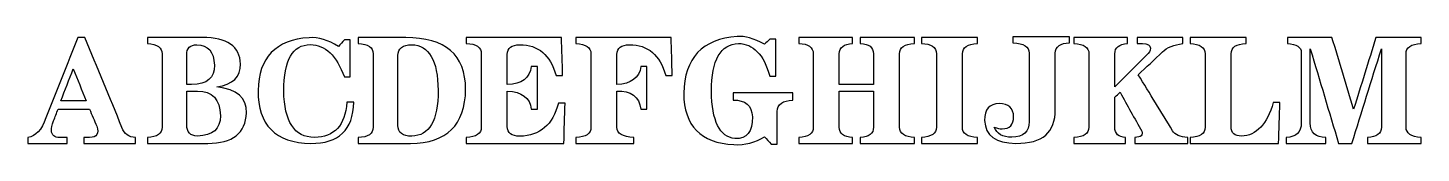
# Model space of a CAD drawing. Header units: millimetres. Extents: x -4388 to 3409, y 263 to 599.
# Drawn here: x -4388 to -534, y 297 to 599 of the extents above; entities that cross this region are included whole.
import ezdxf

# ---------------------------------------------------------------- set-up
doc = ezdxf.new("R2010")
doc.units = ezdxf.units.MM
doc.header["$MEASUREMENT"] = 0
doc.layers.add('layer 1', color=7, linetype='Continuous')

msp = doc.modelspace()

# ---------------------------------------------------------------- linework, layer by layer
at = {"layer": 'layer 1'}
for points, knots in [([(-4280.0015, 301.8987), (-4280.0015, 301.8987), (-4280.0015, 301.8987), (-4280.0015, 301.8987), (-4280.0015, 301.8987), (-4316.1458, 301.8987), (-4352.29, 301.8987), (-4388.4595, 301.8987), (-4388.4595, 301.8987), (-4388.4595, 307.3597), (-4388.4595, 312.8207), (-4388.4595, 318.2817), (-4388.4595, 318.2817), (-4366.7679, 321.5583), (-4350.2325, 339.5669), (-4338.8787, 372.3075), (-4338.8787, 372.3075), (-4309.4402, 446.5009), (-4280.0015, 520.6943), (-4250.5629, 594.9131), (-4250.5629, 594.9131), (-4243.8319, 594.9131), (-4237.1263, 594.9131), (-4230.4208, 594.9131), (-4230.4208, 594.9131), (-4196.334, 511.9821), (-4162.2471, 429.0511), (-4128.1603, 346.0947), (-4128.1603, 346.0947), (-4121.277, 328.1877), (-4108.8817, 318.9167), (-4090.9747, 318.2817), (-4090.9747, 318.2817), (-4090.9747, 312.8207), (-4090.9747, 307.3597), (-4090.9747, 301.8987), (-4090.9747, 301.8987), (-4138.4727, 301.8987), (-4185.9962, 301.8987), (-4233.5195, 301.8987), (-4233.5195, 301.8987), (-4233.5195, 307.3597), (-4233.5195, 312.8207), (-4233.5195, 318.2817), (-4233.5195, 318.2817), (-4228.3379, 318.2817), (-4223.1817, 318.2817), (-4218.0255, 318.2817), (-4218.0255, 318.2817), (-4197.3245, 318.7135), (-4190.5935, 329.0767), (-4197.8834, 349.3713), (-4197.8834, 349.3713), (-4204.5889, 365.1955), (-4211.2945, 381.0197), (-4218.0255, 396.8439), (-4218.0255, 396.8439), (-4246.9307, 396.8439), (-4275.8613, 396.8439), (-4304.7919, 396.8439), (-4304.7919, 396.8439), (-4308.9067, 385.9473), (-4313.0469, 375.0253), (-4317.1871, 364.1033), (-4317.1871, 364.1033), (-4321.5051, 352.5463), (-4323.5879, 343.8087), (-4323.3847, 337.9159), (-4323.3847, 337.9159), (-4322.3433, 324.8349), (-4314.5964, 318.2817), (-4300.1437, 318.2817), (-4300.1437, 318.2817), (-4293.4127, 318.2817), (-4286.7071, 318.2817), (-4280.0015, 318.2817), (-4280.0015, 318.2817), (-4280.0015, 312.8207), (-4280.0015, 307.3597), (-4280.0015, 301.8987)], [0, 0, 0, 0, 0.05, 0.05, 0.05, 0.05, 0.1, 0.1, 0.1, 0.1, 0.15, 0.15, 0.15, 0.15, 0.2, 0.2, 0.2, 0.2, 0.25, 0.25, 0.25, 0.25, 0.3, 0.3, 0.3, 0.3, 0.35, 0.35, 0.35, 0.35, 0.4, 0.4, 0.4, 0.4, 0.45, 0.45, 0.45, 0.45, 0.5, 0.5, 0.5, 0.5, 0.55, 0.55, 0.55, 0.55, 0.6, 0.6, 0.6, 0.6, 0.65, 0.65, 0.65, 0.65, 0.7, 0.7, 0.7, 0.7, 0.75, 0.75, 0.75, 0.75, 0.8, 0.8, 0.8, 0.8, 0.85, 0.85, 0.85, 0.85, 0.9, 0.9, 0.9, 0.9, 0.95, 0.95, 0.95, 0.95, 1, 1, 1, 1]), ([(-4017.3148, 346.8567), (-4017.3148, 346.8567), (-4017.3148, 346.8567), (-4017.3148, 346.8567), (-4017.3148, 346.8567), (-4017.3148, 414.5731), (-4017.3148, 482.2641), (-4017.3148, 549.9551), (-4017.3148, 549.9551), (-4017.2385, 567.0747), (-4030.5481, 576.5235), (-4057.2689, 578.2507), (-4057.2689, 578.2507), (-4057.2689, 583.8133), (-4057.2689, 589.3505), (-4057.2689, 594.9131), (-4057.2689, 594.9131), (-4006.7737, 594.9131), (-3956.2785, 594.9131), (-3905.7834, 594.9131), (-3905.7834, 594.9131), (-3837.1018, 594.9639), (-3801.8973, 570.5545), (-3800.1193, 521.6849), (-3800.1193, 521.6849), (-3799.5351, 486.1503), (-3821.4299, 465.0683), (-3865.8291, 458.3881), (-3865.8291, 458.3881), (-3809.8475, 452.0127), (-3782.4156, 428.0351), (-3783.5332, 386.5061), (-3783.5332, 386.5061), (-3786.2255, 330.3213), (-3821.9633, 302.1273), (-3890.7973, 301.8987), (-3890.7973, 301.8987), (-3946.271, 301.8987), (-4001.7699, 301.8987), (-4057.2689, 301.8987), (-4057.2689, 301.8987), (-4057.2689, 307.4613), (-4057.2689, 312.9985), (-4057.2689, 318.5611), (-4057.2689, 318.5611), (-4030.7259, 319.4247), (-4017.4163, 328.8735), (-4017.3148, 346.8567)], [0, 0, 0, 0, 0.083333333, 0.083333333, 0.083333333, 0.083333333, 0.166666667, 0.166666667, 0.166666667, 0.166666667, 0.25, 0.25, 0.25, 0.25, 0.333333333, 0.333333333, 0.333333333, 0.333333333, 0.416666667, 0.416666667, 0.416666667, 0.416666667, 0.5, 0.5, 0.5, 0.5, 0.583333333, 0.583333333, 0.583333333, 0.583333333, 0.666666667, 0.666666667, 0.666666667, 0.666666667, 0.75, 0.75, 0.75, 0.75, 0.833333333, 0.833333333, 0.833333333, 0.833333333, 0.916666667, 0.916666667, 0.916666667, 0.916666667, 1, 1, 1, 1]), ([(-3496.5386, 588.4107), (-3496.5386, 554.2223), (-3496.5386, 520.0339), (-3496.5386, 485.8455), (-3496.5386, 485.8455), (-3501.9487, 485.8455), (-3507.3843, 485.8455), (-3512.7945, 485.8455), (-3512.7945, 485.8455), (-3534.2576, 544.9513), (-3565.7281, 574.7709), (-3607.2063, 575.3805), (-3607.2063, 575.3805), (-3656.0505, 575.3805), (-3680.4599, 532.5053), (-3680.4599, 446.7803), (-3680.4599, 446.7803), (-3679.4185, 362.2491), (-3651.1991, 319.3739), (-3595.8272, 318.1801), (-3595.8272, 318.1801), (-3540.4805, 319.2723), (-3510.6355, 351.8351), (-3506.2921, 415.8431), (-3506.2921, 415.8431), (-3499.7898, 415.8431), (-3493.2619, 415.8431), (-3486.7595, 415.8431), (-3486.7595, 415.8431), (-3488.8931, 339.1097), (-3528.4917, 301.1367), (-3605.5807, 301.8987), (-3605.5807, 301.8987), (-3703.8787, 303.8037), (-3752.5197, 352.6479), (-3751.5545, 448.3805), (-3751.5545, 448.3805), (-3749.7766, 539.6427), (-3702.7865, 588.3599), (-3610.5592, 594.5575), (-3610.5592, 594.5575), (-3584.9305, 595.9545), (-3557.778, 587.9281), (-3529.076, 570.5037), (-3529.076, 570.5037), (-3523.6657, 576.4727), (-3518.2301, 582.4417), (-3512.7945, 588.4107), (-3512.7945, 588.4107), (-3507.3843, 588.4107), (-3501.9487, 588.4107), (-3496.5386, 588.4107)], [0, 0, 0, 0, 0.076923077, 0.076923077, 0.076923077, 0.076923077, 0.153846154, 0.153846154, 0.153846154, 0.153846154, 0.230769231, 0.230769231, 0.230769231, 0.230769231, 0.307692308, 0.307692308, 0.307692308, 0.307692308, 0.384615385, 0.384615385, 0.384615385, 0.384615385, 0.461538462, 0.461538462, 0.461538462, 0.461538462, 0.538461538, 0.538461538, 0.538461538, 0.538461538, 0.615384615, 0.615384615, 0.615384615, 0.615384615, 0.692307692, 0.692307692, 0.692307692, 0.692307692, 0.769230769, 0.769230769, 0.769230769, 0.769230769, 0.846153846, 0.846153846, 0.846153846, 0.846153846, 0.923076923, 0.923076923, 0.923076923, 0.923076923, 1, 1, 1, 1]), ([(-3474.7708, 594.9131), (-3474.7708, 594.9131), (-3474.7708, 594.9131), (-3474.7708, 594.9131), (-3474.7708, 594.9131), (-3430.9304, 594.9131), (-3387.09, 594.9131), (-3343.2495, 594.9131), (-3343.2495, 594.9131), (-3233.2167, 594.9639), (-3177.9209, 547.2373), (-3177.3621, 451.7841), (-3177.3621, 451.7841), (-3178.6321, 352.6479), (-3229.4829, 302.6861), (-3329.9399, 301.8987), (-3329.9399, 301.8987), (-3378.2, 301.8987), (-3426.4853, 301.8987), (-3474.7708, 301.8987), (-3474.7708, 301.8987), (-3474.7708, 307.4613), (-3474.7708, 312.9985), (-3474.7708, 318.5611), (-3474.7708, 318.5611), (-3447.0086, 318.7897), (-3433.1402, 328.2385), (-3433.1402, 346.8567), (-3433.1402, 346.8567), (-3433.1402, 414.5731), (-3433.1402, 482.2641), (-3433.1402, 549.9551), (-3433.1402, 549.9551), (-3433.064, 567.7097), (-3446.9578, 577.1585), (-3474.7708, 578.2507), (-3474.7708, 578.2507), (-3474.7708, 583.8133), (-3474.7708, 589.3505), (-3474.7708, 594.9131)], [0, 0, 0, 0, 0.1, 0.1, 0.1, 0.1, 0.2, 0.2, 0.2, 0.2, 0.3, 0.3, 0.3, 0.3, 0.4, 0.4, 0.4, 0.4, 0.5, 0.5, 0.5, 0.5, 0.6, 0.6, 0.6, 0.6, 0.7, 0.7, 0.7, 0.7, 0.8, 0.8, 0.8, 0.8, 0.9, 0.9, 0.9, 0.9, 1, 1, 1, 1]), ([(-2912.2623, 595.0655), (-2912.2623, 595.0655), (-2912.2623, 595.0655), (-2912.2623, 595.0655), (-2912.2623, 595.0655), (-2911.1701, 560.0897), (-2910.0525, 525.0885), (-2908.9349, 490.0873), (-2908.9349, 490.0873), (-2915.0563, 490.0873), (-2921.1523, 490.0873), (-2927.2737, 490.0873), (-2927.2737, 490.0873), (-2942.8185, 546.7547), (-2976.1687, 575.0757), (-3027.2735, 575.0757), (-3027.2735, 575.0757), (-3050.6415, 574.4661), (-3062.3001, 565.5761), (-3062.2747, 548.4057), (-3062.2747, 548.4057), (-3062.2747, 520.6435), (-3062.2747, 492.8559), (-3062.2747, 465.0683), (-3062.2747, 465.0683), (-3022.2443, 465.4239), (-3000.0193, 482.0863), (-2995.5997, 515.0809), (-2995.5997, 515.0809), (-2990.0371, 515.0809), (-2984.4999, 515.0809), (-2978.9373, 515.0809), (-2978.9373, 515.0809), (-2978.9373, 475.6347), (-2978.9373, 436.1885), (-2978.9373, 396.7423), (-2978.9373, 396.7423), (-2984.4999, 396.7423), (-2990.0371, 396.7423), (-2995.5997, 396.7423), (-2995.5997, 396.7423), (-2999.3843, 428.4415), (-3021.6093, 445.1039), (-3062.2747, 446.7549), (-3062.2747, 446.7549), (-3062.2747, 413.9635), (-3062.2747, 381.1975), (-3062.2747, 348.4061), (-3062.2747, 348.4061), (-3062.1477, 330.8039), (-3050.4891, 321.9139), (-3027.2735, 321.7361), (-3027.2735, 321.7361), (-2971.7237, 322.8537), (-2936.1637, 353.4099), (-2920.5935, 413.4047), (-2920.5935, 413.4047), (-2914.4975, 413.4047), (-2908.3761, 413.4047), (-2902.2801, 413.4047), (-2902.2801, 413.4047), (-2903.3723, 376.1937), (-2904.4899, 338.9573), (-2905.6075, 301.7463), (-2905.6075, 301.7463), (-2995.5997, 301.7463), (-3085.6173, 301.7463), (-3175.6095, 301.7463), (-3175.6095, 301.7463), (-3175.6095, 307.3089), (-3175.6095, 312.8461), (-3175.6095, 318.4087), (-3175.6095, 318.4087), (-3147.8727, 319.3739), (-3133.9789, 328.8227), (-3133.9281, 346.7551), (-3133.9281, 346.7551), (-3133.9281, 414.5223), (-3133.9281, 482.2895), (-3133.9281, 550.0821), (-3133.9281, 550.0821), (-3133.9281, 568.1923), (-3147.7966, 577.6157), (-3175.6095, 578.4031), (-3175.6095, 578.4031), (-3175.6095, 583.9657), (-3175.6095, 589.5283), (-3175.6095, 595.0655), (-3175.6095, 595.0655), (-3087.8271, 595.0655), (-3000.0447, 595.0655), (-2912.2623, 595.0655)], [0, 0, 0, 0, 0.043478261, 0.043478261, 0.043478261, 0.043478261, 0.086956522, 0.086956522, 0.086956522, 0.086956522, 0.130434783, 0.130434783, 0.130434783, 0.130434783, 0.173913043, 0.173913043, 0.173913043, 0.173913043, 0.217391304, 0.217391304, 0.217391304, 0.217391304, 0.260869565, 0.260869565, 0.260869565, 0.260869565, 0.304347826, 0.304347826, 0.304347826, 0.304347826, 0.347826087, 0.347826087, 0.347826087, 0.347826087, 0.391304348, 0.391304348, 0.391304348, 0.391304348, 0.434782609, 0.434782609, 0.434782609, 0.434782609, 0.47826087, 0.47826087, 0.47826087, 0.47826087, 0.52173913, 0.52173913, 0.52173913, 0.52173913, 0.565217391, 0.565217391, 0.565217391, 0.565217391, 0.608695652, 0.608695652, 0.608695652, 0.608695652, 0.652173913, 0.652173913, 0.652173913, 0.652173913, 0.695652174, 0.695652174, 0.695652174, 0.695652174, 0.739130435, 0.739130435, 0.739130435, 0.739130435, 0.782608696, 0.782608696, 0.782608696, 0.782608696, 0.826086957, 0.826086957, 0.826086957, 0.826086957, 0.869565217, 0.869565217, 0.869565217, 0.869565217, 0.913043478, 0.913043478, 0.913043478, 0.913043478, 0.956521739, 0.956521739, 0.956521739, 0.956521739, 1, 1, 1, 1]), ([(-2712.2627, 301.7463), (-2712.2627, 301.7463), (-2712.2627, 301.7463), (-2712.2627, 301.7463), (-2712.2627, 301.7463), (-2765.6027, 301.7463), (-2818.9427, 301.7463), (-2872.2827, 301.7463), (-2872.2827, 301.7463), (-2872.2827, 307.3089), (-2872.2827, 312.8461), (-2872.2827, 318.4087), (-2872.2827, 318.4087), (-2844.4951, 319.0945), (-2830.6013, 328.5433), (-2830.6013, 346.7551), (-2830.6013, 346.7551), (-2830.6013, 414.5223), (-2830.6013, 482.2895), (-2830.6013, 550.0821), (-2830.6013, 550.0821), (-2830.8299, 567.2525), (-2844.6983, 576.7013), (-2872.2827, 578.4031), (-2872.2827, 578.4031), (-2872.2827, 583.9657), (-2872.2827, 589.5283), (-2872.2827, 595.0655), (-2872.2827, 595.0655), (-2784.5003, 595.0655), (-2696.7179, 595.0655), (-2608.9355, 595.0655), (-2608.9355, 595.0655), (-2607.8179, 560.0897), (-2606.7257, 525.0885), (-2605.6081, 490.0873), (-2605.6081, 490.0873), (-2611.7041, 490.0873), (-2617.8255, 490.0873), (-2623.9469, 490.0873), (-2623.9469, 490.0873), (-2639.4917, 546.7547), (-2672.8165, 575.0757), (-2723.9467, 575.0757), (-2723.9467, 575.0757), (-2746.9591, 574.4661), (-2758.6431, 565.5761), (-2758.9479, 548.4057), (-2758.9479, 548.4057), (-2758.9479, 520.6435), (-2758.9479, 492.8559), (-2758.9479, 465.0683), (-2758.9479, 465.0683), (-2719.5017, 466.4145), (-2697.2767, 483.0769), (-2692.2729, 515.0809), (-2692.2729, 515.0809), (-2686.7103, 515.0809), (-2681.1731, 515.0809), (-2675.6105, 515.0809), (-2675.6105, 515.0809), (-2675.6105, 475.6347), (-2675.6105, 436.1885), (-2675.6105, 396.7423), (-2675.6105, 396.7423), (-2681.1731, 396.7423), (-2686.7103, 396.7423), (-2692.2729, 396.7423), (-2692.2729, 396.7423), (-2697.8355, 431.2355), (-2720.0605, 447.9233), (-2758.9479, 446.7549), (-2758.9479, 446.7549), (-2758.9479, 413.4047), (-2758.9479, 380.0799), (-2758.9479, 346.7551), (-2758.9479, 346.7551), (-2758.7701, 329.5339), (-2743.2253, 320.0851), (-2712.2627, 318.4087), (-2712.2627, 318.4087), (-2712.2627, 312.8461), (-2712.2627, 307.3089), (-2712.2627, 301.7463)], [0, 0, 0, 0, 0.047619048, 0.047619048, 0.047619048, 0.047619048, 0.095238095, 0.095238095, 0.095238095, 0.095238095, 0.142857143, 0.142857143, 0.142857143, 0.142857143, 0.19047619, 0.19047619, 0.19047619, 0.19047619, 0.238095238, 0.238095238, 0.238095238, 0.238095238, 0.285714286, 0.285714286, 0.285714286, 0.285714286, 0.333333333, 0.333333333, 0.333333333, 0.333333333, 0.380952381, 0.380952381, 0.380952381, 0.380952381, 0.428571429, 0.428571429, 0.428571429, 0.428571429, 0.476190476, 0.476190476, 0.476190476, 0.476190476, 0.523809524, 0.523809524, 0.523809524, 0.523809524, 0.571428571, 0.571428571, 0.571428571, 0.571428571, 0.619047619, 0.619047619, 0.619047619, 0.619047619, 0.666666667, 0.666666667, 0.666666667, 0.666666667, 0.714285714, 0.714285714, 0.714285714, 0.714285714, 0.761904762, 0.761904762, 0.761904762, 0.761904762, 0.80952381, 0.80952381, 0.80952381, 0.80952381, 0.857142857, 0.857142857, 0.857142857, 0.857142857, 0.904761905, 0.904761905, 0.904761905, 0.904761905, 0.952380952, 0.952380952, 0.952380952, 0.952380952, 1, 1, 1, 1]), ([(-2437.2823, 421.7359), (-2437.2823, 421.7359), (-2437.2823, 421.7359), (-2437.2823, 421.7359), (-2437.2823, 421.7359), (-2437.2823, 428.4161), (-2437.2823, 435.0709), (-2437.2823, 441.7511), (-2437.2823, 441.7511), (-2382.2659, 441.7511), (-2327.2749, 441.7511), (-2272.2839, 441.7511), (-2272.2839, 441.7511), (-2272.2839, 435.0709), (-2272.2839, 428.4161), (-2272.2839, 421.7359), (-2272.2839, 421.7359), (-2300.0715, 420.7707), (-2314.5241, 410.2297), (-2315.6163, 390.0875), (-2315.6163, 390.0875), (-2315.6163, 360.0901), (-2315.6163, 330.0673), (-2315.6163, 300.0699), (-2315.6163, 300.0699), (-2321.1535, 300.0699), (-2326.7161, 300.0699), (-2332.2787, 300.0699), (-2332.2787, 300.0699), (-2338.3747, 306.7501), (-2344.4961, 313.4049), (-2350.6175, 320.0851), (-2350.6175, 320.0851), (-2376.0683, 304.4387), (-2404.4147, 297.2251), (-2435.6059, 298.4189), (-2435.6059, 298.4189), (-2526.9697, 303.1433), (-2573.0961, 350.5651), (-2573.9343, 440.6843), (-2573.9343, 440.6843), (-2572.3849, 538.1187), (-2523.0327, 590.5697), (-2425.8777, 598.0373), (-2425.8777, 598.0373), (-2405.2529, 599.4343), (-2380.1578, 592.3477), (-2350.6175, 576.7521), (-2350.6175, 576.7521), (-2345.6137, 581.1971), (-2340.6099, 585.6421), (-2335.6061, 590.0871), (-2335.6061, 590.0871), (-2330.0435, 590.0871), (-2324.5063, 590.0871), (-2318.9437, 590.0871), (-2318.9437, 590.0871), (-2318.9437, 556.1781), (-2318.9437, 522.2945), (-2318.9437, 488.4109), (-2318.9437, 488.4109), (-2324.5063, 488.4109), (-2330.0435, 488.4109), (-2335.6061, 488.4109), (-2335.6061, 488.4109), (-2353.2591, 548.1263), (-2382.1389, 578.1237), (-2422.2709, 578.4031), (-2422.2709, 578.4031), (-2472.1311, 576.8537), (-2497.1247, 532.9625), (-2497.2771, 446.7549), (-2497.2771, 446.7549), (-2496.1595, 363.4175), (-2474.6965, 319.5771), (-2432.8373, 315.2337), (-2432.8373, 315.2337), (-2399.1315, 314.0145), (-2382.8247, 333.9789), (-2383.9423, 375.0761), (-2383.9423, 375.0761), (-2385.3901, 406.7753), (-2403.1701, 422.3201), (-2437.2823, 421.7359)], [0, 0, 0, 0, 0.047619048, 0.047619048, 0.047619048, 0.047619048, 0.095238095, 0.095238095, 0.095238095, 0.095238095, 0.142857143, 0.142857143, 0.142857143, 0.142857143, 0.19047619, 0.19047619, 0.19047619, 0.19047619, 0.238095238, 0.238095238, 0.238095238, 0.238095238, 0.285714286, 0.285714286, 0.285714286, 0.285714286, 0.333333333, 0.333333333, 0.333333333, 0.333333333, 0.380952381, 0.380952381, 0.380952381, 0.380952381, 0.428571429, 0.428571429, 0.428571429, 0.428571429, 0.476190476, 0.476190476, 0.476190476, 0.476190476, 0.523809524, 0.523809524, 0.523809524, 0.523809524, 0.571428571, 0.571428571, 0.571428571, 0.571428571, 0.619047619, 0.619047619, 0.619047619, 0.619047619, 0.666666667, 0.666666667, 0.666666667, 0.666666667, 0.714285714, 0.714285714, 0.714285714, 0.714285714, 0.761904762, 0.761904762, 0.761904762, 0.761904762, 0.80952381, 0.80952381, 0.80952381, 0.80952381, 0.857142857, 0.857142857, 0.857142857, 0.857142857, 0.904761905, 0.904761905, 0.904761905, 0.904761905, 0.952380952, 0.952380952, 0.952380952, 0.952380952, 1, 1, 1, 1]), ([(-2143.9377, 465.0683), (-2143.9377, 465.0683), (-2143.9377, 465.0683), (-2143.9377, 465.0683), (-2143.9377, 465.0683), (-2112.264, 465.0683), (-2080.6155, 465.0683), (-2048.9418, 465.0683), (-2048.9418, 465.0683), (-2048.9418, 493.4147), (-2048.9418, 521.7357), (-2048.9418, 550.0821), (-2048.9418, 550.0821), (-2049.145, 568.0399), (-2061.3623, 577.4887), (-2085.5939, 578.4031), (-2085.5939, 578.4031), (-2085.5939, 583.9657), (-2085.5939, 589.5283), (-2085.5939, 595.0655), (-2085.5939, 595.0655), (-2035.6067, 595.0655), (-1985.5941, 595.0655), (-1935.6069, 595.0655), (-1935.6069, 595.0655), (-1935.6069, 589.5283), (-1935.6069, 583.9657), (-1935.6069, 578.4031), (-1935.6069, 578.4031), (-1963.1405, 576.9299), (-1977.0089, 567.4811), (-1977.2629, 550.0821), (-1977.2629, 550.0821), (-1977.2629, 482.2895), (-1977.2629, 414.5223), (-1977.2629, 346.7551), (-1977.2629, 346.7551), (-1976.7041, 329.1021), (-1962.8103, 319.6533), (-1935.6069, 318.4087), (-1935.6069, 318.4087), (-1935.6069, 312.8461), (-1935.6069, 307.3089), (-1935.6069, 301.7463), (-1935.6069, 301.7463), (-1985.5941, 301.7463), (-2035.6067, 301.7463), (-2085.5939, 301.7463), (-2085.5939, 301.7463), (-2085.5939, 307.3089), (-2085.5939, 312.8461), (-2085.5939, 318.4087), (-2085.5939, 318.4087), (-2061.1845, 319.2469), (-2048.9671, 328.6957), (-2048.9418, 346.7551), (-2048.9418, 346.7551), (-2048.9418, 380.0799), (-2048.9418, 413.4047), (-2048.9418, 446.7549), (-2048.9418, 446.7549), (-2080.6155, 446.7549), (-2112.264, 446.7549), (-2143.9377, 446.7549), (-2143.9377, 446.7549), (-2143.9377, 413.4047), (-2143.9377, 380.0799), (-2143.9377, 346.7551), (-2143.9377, 346.7551), (-2143.6329, 329.1021), (-2131.4155, 319.6533), (-2107.2601, 318.4087), (-2107.2601, 318.4087), (-2107.2601, 312.8461), (-2107.2601, 307.3089), (-2107.2601, 301.7463), (-2107.2601, 301.7463), (-2156.714, 301.7463), (-2206.1677, 301.7463), (-2255.5961, 301.7463), (-2255.5961, 301.7463), (-2255.5961, 307.3089), (-2255.5961, 312.8461), (-2255.5961, 318.4087), (-2255.5961, 318.4087), (-2228.9007, 319.4501), (-2215.5657, 328.8989), (-2215.6165, 346.7551), (-2215.6165, 346.7551), (-2215.6165, 414.5223), (-2215.6165, 482.2895), (-2215.6165, 550.0821), (-2215.6165, 550.0821), (-2215.7943, 568.3193), (-2229.1293, 577.7681), (-2255.5961, 578.4031), (-2255.5961, 578.4031), (-2255.5961, 583.9657), (-2255.5961, 589.5283), (-2255.5961, 595.0655), (-2255.5961, 595.0655), (-2206.1677, 595.0655), (-2156.714, 595.0655), (-2107.2601, 595.0655), (-2107.2601, 595.0655), (-2107.2601, 589.5283), (-2107.2601, 583.9657), (-2107.2601, 578.4031), (-2107.2601, 578.4031), (-2130.9583, 577.3363), (-2143.1757, 567.8875), (-2143.9377, 550.0821), (-2143.9377, 550.0821), (-2143.9377, 521.7357), (-2143.9377, 493.4147), (-2143.9377, 465.0683)], [0, 0, 0, 0, 0.034482759, 0.034482759, 0.034482759, 0.034482759, 0.068965517, 0.068965517, 0.068965517, 0.068965517, 0.103448276, 0.103448276, 0.103448276, 0.103448276, 0.137931034, 0.137931034, 0.137931034, 0.137931034, 0.172413793, 0.172413793, 0.172413793, 0.172413793, 0.206896552, 0.206896552, 0.206896552, 0.206896552, 0.24137931, 0.24137931, 0.24137931, 0.24137931, 0.275862069, 0.275862069, 0.275862069, 0.275862069, 0.310344828, 0.310344828, 0.310344828, 0.310344828, 0.344827586, 0.344827586, 0.344827586, 0.344827586, 0.379310345, 0.379310345, 0.379310345, 0.379310345, 0.413793103, 0.413793103, 0.413793103, 0.413793103, 0.448275862, 0.448275862, 0.448275862, 0.448275862, 0.482758621, 0.482758621, 0.482758621, 0.482758621, 0.517241379, 0.517241379, 0.517241379, 0.517241379, 0.551724138, 0.551724138, 0.551724138, 0.551724138, 0.586206897, 0.586206897, 0.586206897, 0.586206897, 0.620689655, 0.620689655, 0.620689655, 0.620689655, 0.655172414, 0.655172414, 0.655172414, 0.655172414, 0.689655172, 0.689655172, 0.689655172, 0.689655172, 0.724137931, 0.724137931, 0.724137931, 0.724137931, 0.75862069, 0.75862069, 0.75862069, 0.75862069, 0.793103448, 0.793103448, 0.793103448, 0.793103448, 0.827586207, 0.827586207, 0.827586207, 0.827586207, 0.862068966, 0.862068966, 0.862068966, 0.862068966, 0.896551724, 0.896551724, 0.896551724, 0.896551724, 0.931034483, 0.931034483, 0.931034483, 0.931034483, 0.965517241, 0.965517241, 0.965517241, 0.965517241, 1, 1, 1, 1]), ([(-1761.4391, 301.7463), (-1761.4391, 301.7463), (-1761.4391, 301.7463), (-1761.4391, 301.7463), (-1761.4391, 301.7463), (-1813.1027, 301.7463), (-1864.7663, 301.7463), (-1916.4299, 301.7463), (-1916.4299, 301.7463), (-1916.4299, 307.3089), (-1916.4299, 312.8461), (-1916.4299, 318.4087), (-1916.4299, 318.4087), (-1888.7693, 319.8057), (-1874.8755, 329.2545), (-1874.7739, 346.7551), (-1874.7739, 346.7551), (-1874.7739, 414.5223), (-1874.7739, 482.2895), (-1874.7739, 550.0821), (-1874.7739, 550.0821), (-1875.3074, 568.3955), (-1889.2012, 577.8443), (-1916.4299, 578.4031), (-1916.4299, 578.4031), (-1916.4299, 583.9657), (-1916.4299, 589.5283), (-1916.4299, 595.0655), (-1916.4299, 595.0655), (-1864.7663, 595.0655), (-1813.1027, 595.0655), (-1761.4391, 595.0655), (-1761.4391, 595.0655), (-1761.4391, 589.5283), (-1761.4391, 583.9657), (-1761.4391, 578.4031), (-1761.4391, 578.4031), (-1788.5918, 577.2601), (-1802.4856, 567.8367), (-1803.0952, 550.0821), (-1803.0952, 550.0821), (-1803.0952, 482.2895), (-1803.0952, 414.5223), (-1803.0952, 346.7551), (-1803.0952, 346.7551), (-1803.1205, 328.9751), (-1789.2267, 319.5263), (-1761.4391, 318.4087), (-1761.4391, 318.4087), (-1761.4391, 312.8461), (-1761.4391, 307.3089), (-1761.4391, 301.7463)], [0, 0, 0, 0, 0.076923077, 0.076923077, 0.076923077, 0.076923077, 0.153846154, 0.153846154, 0.153846154, 0.153846154, 0.230769231, 0.230769231, 0.230769231, 0.230769231, 0.307692308, 0.307692308, 0.307692308, 0.307692308, 0.384615385, 0.384615385, 0.384615385, 0.384615385, 0.461538462, 0.461538462, 0.461538462, 0.461538462, 0.538461538, 0.538461538, 0.538461538, 0.538461538, 0.615384615, 0.615384615, 0.615384615, 0.615384615, 0.692307692, 0.692307692, 0.692307692, 0.692307692, 0.769230769, 0.769230769, 0.769230769, 0.769230769, 0.846153846, 0.846153846, 0.846153846, 0.846153846, 0.923076923, 0.923076923, 0.923076923, 0.923076923, 1, 1, 1, 1]), ([(-1546.4281, 552.0125), (-1546.4281, 552.0125), (-1546.4281, 552.0125), (-1546.4281, 552.0125), (-1546.4281, 552.0125), (-1546.4281, 499.7901), (-1546.4281, 447.5677), (-1546.4281, 395.3453), (-1546.4281, 395.3453), (-1545.2089, 332.3533), (-1581.3277, 301.2383), (-1654.7591, 302.0257), (-1654.7591, 302.0257), (-1710.7153, 302.1019), (-1739.6205, 323.2093), (-1741.4493, 365.3479), (-1741.4493, 365.3479), (-1741.932, 396.0057), (-1728.597, 411.5505), (-1701.4444, 412.0331), (-1701.4444, 412.0331), (-1674.9521, 411.9823), (-1661.6171, 399.7649), (-1661.4393, 375.3555), (-1661.4393, 375.3555), (-1661.5155, 353.7909), (-1672.0819, 342.6657), (-1693.1132, 342.0307), (-1693.1132, 342.0307), (-1699.7679, 342.0307), (-1706.9816, 343.6817), (-1714.7794, 347.0345), (-1714.7794, 347.0345), (-1707.769, 328.4925), (-1691.6653, 319.0437), (-1666.4431, 318.6881), (-1666.4431, 318.6881), (-1634.5407, 319.9073), (-1618.4371, 334.3345), (-1618.1069, 362.0205), (-1618.1069, 362.0205), (-1618.1069, 425.3427), (-1618.1069, 488.6903), (-1618.1069, 552.0125), (-1618.1069, 552.0125), (-1618.1577, 569.6147), (-1633.1691, 579.0381), (-1663.1157, 580.3589), (-1663.1157, 580.3589), (-1663.1157, 585.9215), (-1663.1157, 591.4587), (-1663.1157, 597.0213), (-1663.1157, 597.0213), (-1610.8933, 597.0213), (-1558.6709, 597.0213), (-1506.4485, 597.0213), (-1506.4485, 597.0213), (-1506.4485, 591.4587), (-1506.4485, 585.9215), (-1506.4485, 580.3589), (-1506.4485, 580.3589), (-1532.2295, 579.3175), (-1545.5645, 569.8941), (-1546.4281, 552.0125)], [0, 0, 0, 0, 0.0625, 0.0625, 0.0625, 0.0625, 0.125, 0.125, 0.125, 0.125, 0.1875, 0.1875, 0.1875, 0.1875, 0.25, 0.25, 0.25, 0.25, 0.3125, 0.3125, 0.3125, 0.3125, 0.375, 0.375, 0.375, 0.375, 0.4375, 0.4375, 0.4375, 0.4375, 0.5, 0.5, 0.5, 0.5, 0.5625, 0.5625, 0.5625, 0.5625, 0.625, 0.625, 0.625, 0.625, 0.6875, 0.6875, 0.6875, 0.6875, 0.75, 0.75, 0.75, 0.75, 0.8125, 0.8125, 0.8125, 0.8125, 0.875, 0.875, 0.875, 0.875, 0.9375, 0.9375, 0.9375, 0.9375, 1, 1, 1, 1]), ([(-1494.7645, 578.4031), (-1494.7645, 578.4031), (-1494.7645, 578.4031), (-1494.7645, 578.4031), (-1494.7645, 578.4031), (-1494.7645, 583.9657), (-1494.7645, 589.5283), (-1494.7645, 595.0655), (-1494.7645, 595.0655), (-1445.3361, 595.0655), (-1395.8823, 595.0655), (-1346.4285, 595.0655), (-1346.4285, 595.0655), (-1346.4285, 589.5283), (-1346.4285, 583.9657), (-1346.4285, 578.4031), (-1346.4285, 578.4031), (-1369.3901, 576.8537), (-1381.0741, 567.4049), (-1381.4297, 550.0821), (-1381.4297, 550.0821), (-1381.4297, 519.5259), (-1381.4297, 488.9697), (-1381.4297, 458.4135), (-1381.4297, 458.4135), (-1351.9911, 487.8521), (-1322.5525, 517.2907), (-1293.1139, 546.7547), (-1293.1139, 546.7547), (-1286.4337, 552.2919), (-1283.1063, 558.4133), (-1283.1063, 565.0681), (-1283.1063, 565.0681), (-1283.1063, 573.9581), (-1290.3199, 578.4031), (-1304.7725, 578.4031), (-1304.7725, 578.4031), (-1309.7763, 578.4031), (-1314.7801, 578.4031), (-1319.7839, 578.4031), (-1319.7839, 578.4031), (-1319.7839, 583.9657), (-1319.7839, 589.5283), (-1319.7839, 595.0655), (-1319.7839, 595.0655), (-1277.5437, 595.0655), (-1235.3289, 595.0655), (-1193.1141, 595.0655), (-1193.1141, 595.0655), (-1193.1141, 589.5283), (-1193.1141, 583.9657), (-1193.1141, 578.4031), (-1193.1141, 578.4031), (-1217.7521, 575.1519), (-1236.6497, 567.3795), (-1249.7815, 555.0859), (-1249.7815, 555.0859), (-1271.9811, 533.9785), (-1294.2061, 512.8457), (-1316.4311, 491.7383), (-1316.4311, 491.7383), (-1284.7827, 440.0747), (-1253.1089, 388.4111), (-1221.4351, 336.7475), (-1221.4351, 336.7475), (-1215.1105, 325.4953), (-1201.2421, 319.3739), (-1179.7791, 318.4087), (-1179.7791, 318.4087), (-1179.7791, 312.8461), (-1179.7791, 307.3089), (-1179.7791, 301.7463), (-1179.7791, 301.7463), (-1228.6487, 301.7463), (-1277.5437, 301.7463), (-1326.4387, 301.7463), (-1326.4387, 301.7463), (-1326.4387, 307.3089), (-1326.4387, 312.8461), (-1326.4387, 318.4087), (-1326.4387, 318.4087), (-1308.9127, 319.2469), (-1302.3849, 324.8603), (-1306.9061, 335.2997), (-1306.9061, 335.2997), (-1326.7435, 371.3169), (-1346.5809, 407.3595), (-1366.4437, 443.4021), (-1366.4437, 443.4021), (-1371.4475, 438.9571), (-1376.4259, 434.5121), (-1381.4297, 430.0671), (-1381.4297, 430.0671), (-1381.4297, 402.3049), (-1381.4297, 374.5173), (-1381.4297, 346.7551), (-1381.4297, 346.7551), (-1381.3027, 328.4671), (-1371.3205, 319.0437), (-1351.4323, 318.4087), (-1351.4323, 318.4087), (-1351.4323, 312.8461), (-1351.4323, 307.3089), (-1351.4323, 301.7463), (-1351.4323, 301.7463), (-1399.2097, 301.7463), (-1446.9871, 301.7463), (-1494.7645, 301.7463), (-1494.7645, 301.7463), (-1494.7645, 307.3089), (-1494.7645, 312.8461), (-1494.7645, 318.4087), (-1494.7645, 318.4087), (-1466.9261, 319.6533), (-1453.0323, 329.1021), (-1453.1085, 346.7551), (-1453.1085, 346.7551), (-1453.1085, 414.5223), (-1453.1085, 482.2895), (-1453.1085, 550.0821), (-1453.1085, 550.0821), (-1452.9815, 567.6843), (-1466.8499, 577.1331), (-1494.7645, 578.4031)], [0, 0, 0, 0, 0.032258065, 0.032258065, 0.032258065, 0.032258065, 0.064516129, 0.064516129, 0.064516129, 0.064516129, 0.096774194, 0.096774194, 0.096774194, 0.096774194, 0.129032258, 0.129032258, 0.129032258, 0.129032258, 0.161290323, 0.161290323, 0.161290323, 0.161290323, 0.193548387, 0.193548387, 0.193548387, 0.193548387, 0.225806452, 0.225806452, 0.225806452, 0.225806452, 0.258064516, 0.258064516, 0.258064516, 0.258064516, 0.290322581, 0.290322581, 0.290322581, 0.290322581, 0.322580645, 0.322580645, 0.322580645, 0.322580645, 0.35483871, 0.35483871, 0.35483871, 0.35483871, 0.387096774, 0.387096774, 0.387096774, 0.387096774, 0.419354839, 0.419354839, 0.419354839, 0.419354839, 0.451612903, 0.451612903, 0.451612903, 0.451612903, 0.483870968, 0.483870968, 0.483870968, 0.483870968, 0.516129032, 0.516129032, 0.516129032, 0.516129032, 0.548387097, 0.548387097, 0.548387097, 0.548387097, 0.580645161, 0.580645161, 0.580645161, 0.580645161, 0.612903226, 0.612903226, 0.612903226, 0.612903226, 0.64516129, 0.64516129, 0.64516129, 0.64516129, 0.677419355, 0.677419355, 0.677419355, 0.677419355, 0.709677419, 0.709677419, 0.709677419, 0.709677419, 0.741935484, 0.741935484, 0.741935484, 0.741935484, 0.774193548, 0.774193548, 0.774193548, 0.774193548, 0.806451613, 0.806451613, 0.806451613, 0.806451613, 0.838709677, 0.838709677, 0.838709677, 0.838709677, 0.870967742, 0.870967742, 0.870967742, 0.870967742, 0.903225806, 0.903225806, 0.903225806, 0.903225806, 0.935483871, 0.935483871, 0.935483871, 0.935483871, 0.967741935, 0.967741935, 0.967741935, 0.967741935, 1, 1, 1, 1]), ([(-928.116, 301.7463), (-928.116, 301.7463), (-928.116, 301.7463), (-928.116, 301.7463), (-928.116, 301.7463), (-1009.7769, 301.7463), (-1091.4379, 301.7463), (-1173.0989, 301.7463), (-1173.0989, 301.7463), (-1173.0989, 307.3089), (-1173.0989, 312.8461), (-1173.0989, 318.4087), (-1173.0989, 318.4087), (-1145.2605, 319.3231), (-1131.3667, 328.7465), (-1131.4429, 346.7551), (-1131.4429, 346.7551), (-1131.4429, 414.5223), (-1131.4429, 482.2895), (-1131.4429, 550.0821), (-1131.4429, 550.0821), (-1132.0017, 567.7605), (-1145.8955, 577.2093), (-1173.0989, 578.4031), (-1173.0989, 578.4031), (-1173.0989, 583.9657), (-1173.0989, 589.5283), (-1173.0989, 595.0655), (-1173.0989, 595.0655), (-1121.4353, 595.0655), (-1069.7717, 595.0655), (-1018.1081, 595.0655), (-1018.1081, 595.0655), (-1018.1081, 589.5283), (-1018.1081, 583.9657), (-1018.1081, 578.4031), (-1018.1081, 578.4031), (-1045.3623, 577.4887), (-1059.2561, 568.0399), (-1059.7641, 550.0821), (-1059.7641, 550.0821), (-1059.7641, 482.8483), (-1059.7641, 415.6399), (-1059.7641, 348.4061), (-1059.7641, 348.4061), (-1059.5355, 330.8547), (-1049.8581, 322.0409), (-1030.7319, 321.9901), (-1030.7319, 321.9901), (-989.3807, 323.5903), (-960.1707, 354.6291), (-943.102, 415.0811), (-943.102, 415.0811), (-937.0059, 415.0811), (-930.8845, 415.0811), (-924.7632, 415.0811), (-924.7632, 415.0811), (-925.8807, 377.3113), (-926.9983, 339.5161), (-928.116, 301.7463)], [0, 0, 0, 0, 0.066666667, 0.066666667, 0.066666667, 0.066666667, 0.133333333, 0.133333333, 0.133333333, 0.133333333, 0.2, 0.2, 0.2, 0.2, 0.266666667, 0.266666667, 0.266666667, 0.266666667, 0.333333333, 0.333333333, 0.333333333, 0.333333333, 0.4, 0.4, 0.4, 0.4, 0.466666667, 0.466666667, 0.466666667, 0.466666667, 0.533333333, 0.533333333, 0.533333333, 0.533333333, 0.6, 0.6, 0.6, 0.6, 0.666666667, 0.666666667, 0.666666667, 0.666666667, 0.733333333, 0.733333333, 0.733333333, 0.733333333, 0.8, 0.8, 0.8, 0.8, 0.866666667, 0.866666667, 0.866666667, 0.866666667, 0.933333333, 0.933333333, 0.933333333, 0.933333333, 1, 1, 1, 1]), ([(-797.2805, 301.7463), (-797.2805, 301.7463), (-797.2805, 301.7463), (-797.2805, 301.7463), (-797.2805, 301.7463), (-833.9327, 301.7463), (-870.6103, 301.7463), (-907.2625, 301.7463), (-907.2625, 301.7463), (-907.2625, 307.3089), (-907.2625, 312.8461), (-907.2625, 318.4087), (-907.2625, 318.4087), (-879.5004, 319.5263), (-865.6066, 332.8613), (-865.6066, 358.4137), (-865.6066, 358.4137), (-865.6066, 423.4123), (-865.6066, 488.4109), (-865.6066, 553.4095), (-865.6066, 553.4095), (-865.6573, 568.7257), (-878.4335, 577.0569), (-903.9351, 578.4031), (-903.9351, 578.4031), (-903.9351, 583.9657), (-903.9351, 589.5283), (-903.9351, 595.0655), (-903.9351, 595.0655), (-862.838, 595.0655), (-821.7153, 595.0655), (-780.5927, 595.0655), (-780.5927, 595.0655), (-760.6029, 528.9747), (-740.6131, 462.8585), (-720.598, 396.7423), (-720.598, 396.7423), (-700.0494, 462.8585), (-679.5007, 528.9747), (-658.9268, 595.0655), (-658.9268, 595.0655), (-617.2707, 595.0655), (-575.6147, 595.0655), (-533.9333, 595.0655), (-533.9333, 595.0655), (-533.9333, 589.5283), (-533.9333, 583.9657), (-533.9333, 578.4031), (-533.9333, 578.4031), (-561.7717, 577.2093), (-575.6656, 567.7605), (-575.6147, 550.0821), (-575.6147, 550.0821), (-575.6147, 482.2895), (-575.6147, 414.5223), (-575.6147, 346.7551), (-575.6147, 346.7551), (-575.437, 329.6101), (-561.5685, 320.1613), (-533.9333, 318.4087), (-533.9333, 318.4087), (-533.9333, 312.8461), (-533.9333, 307.3089), (-533.9333, 301.7463), (-533.9333, 301.7463), (-583.3871, 301.7463), (-632.8155, 301.7463), (-682.2693, 301.7463), (-682.2693, 301.7463), (-682.2693, 307.3089), (-682.2693, 312.8461), (-682.2693, 318.4087), (-682.2693, 318.4087), (-656.844, 319.6025), (-644.0677, 329.0513), (-643.9408, 346.7551), (-643.9408, 346.7551), (-643.9408, 418.9673), (-643.9408, 491.1795), (-643.9408, 563.4171), (-643.9408, 563.4171), (-671.1695, 476.1935), (-698.373, 388.9699), (-725.6018, 301.7463), (-725.6018, 301.7463), (-737.8191, 301.7463), (-750.062, 301.7463), (-762.2793, 301.7463), (-762.2793, 301.7463), (-788.3905, 388.9699), (-814.5017, 476.1935), (-840.613, 563.4171), (-840.613, 563.4171), (-840.613, 495.0657), (-840.613, 426.7397), (-840.613, 358.4137), (-840.613, 358.4137), (-840.613, 331.7437), (-826.1603, 318.4087), (-797.2805, 318.4087), (-797.2805, 318.4087), (-797.2805, 312.8461), (-797.2805, 307.3089), (-797.2805, 301.7463)], [0, 0, 0, 0, 0.038461538, 0.038461538, 0.038461538, 0.038461538, 0.076923077, 0.076923077, 0.076923077, 0.076923077, 0.115384615, 0.115384615, 0.115384615, 0.115384615, 0.153846154, 0.153846154, 0.153846154, 0.153846154, 0.192307692, 0.192307692, 0.192307692, 0.192307692, 0.230769231, 0.230769231, 0.230769231, 0.230769231, 0.269230769, 0.269230769, 0.269230769, 0.269230769, 0.307692308, 0.307692308, 0.307692308, 0.307692308, 0.346153846, 0.346153846, 0.346153846, 0.346153846, 0.384615385, 0.384615385, 0.384615385, 0.384615385, 0.423076923, 0.423076923, 0.423076923, 0.423076923, 0.461538462, 0.461538462, 0.461538462, 0.461538462, 0.5, 0.5, 0.5, 0.5, 0.538461538, 0.538461538, 0.538461538, 0.538461538, 0.576923077, 0.576923077, 0.576923077, 0.576923077, 0.615384615, 0.615384615, 0.615384615, 0.615384615, 0.653846154, 0.653846154, 0.653846154, 0.653846154, 0.692307692, 0.692307692, 0.692307692, 0.692307692, 0.730769231, 0.730769231, 0.730769231, 0.730769231, 0.769230769, 0.769230769, 0.769230769, 0.769230769, 0.807692308, 0.807692308, 0.807692308, 0.807692308, 0.846153846, 0.846153846, 0.846153846, 0.846153846, 0.884615385, 0.884615385, 0.884615385, 0.884615385, 0.923076923, 0.923076923, 0.923076923, 0.923076923, 0.961538462, 0.961538462, 0.961538462, 0.961538462, 1, 1, 1, 1]), ([(-3949.065, 546.6277), (-3949.065, 546.6277), (-3949.065, 546.6277), (-3949.065, 546.6277), (-3949.065, 546.6277), (-3949.065, 519.4497), (-3949.065, 492.2463), (-3949.065, 465.0683), (-3949.065, 465.0683), (-3944.6199, 465.0683), (-3940.1749, 465.0683), (-3935.7299, 465.0683), (-3935.7299, 465.0683), (-3892.4483, 465.0683), (-3871.3663, 482.8229), (-3872.484, 518.3321), (-3872.484, 518.3321), (-3873.7031, 555.9749), (-3889.8067, 574.8471), (-3920.7693, 574.9233), (-3920.7693, 574.9233), (-3939.6161, 574.9233), (-3949.065, 565.4999), (-3949.065, 546.6277)], [0, 0, 0, 0, 0.166666667, 0.166666667, 0.166666667, 0.166666667, 0.333333333, 0.333333333, 0.333333333, 0.333333333, 0.5, 0.5, 0.5, 0.5, 0.666666667, 0.666666667, 0.666666667, 0.666666667, 0.833333333, 0.833333333, 0.833333333, 0.833333333, 1, 1, 1, 1]), ([(-3364.8904, 544.9767), (-3364.8904, 544.9767), (-3364.8904, 544.9767), (-3364.8904, 544.9767), (-3364.8904, 544.9767), (-3364.8904, 480.5877), (-3364.8904, 416.2241), (-3364.8904, 351.8605), (-3364.8904, 351.8605), (-3364.2808, 331.4389), (-3351.5045, 321.4567), (-3326.6125, 321.8885), (-3326.6125, 321.8885), (-3277.7683, 323.0061), (-3253.359, 365.1701), (-3253.359, 448.4059), (-3253.359, 448.4059), (-3254.3749, 532.0481), (-3278.7843, 574.2121), (-3326.6125, 574.9233), (-3326.6125, 574.9233), (-3351.3775, 574.9233), (-3364.1283, 564.9157), (-3364.8904, 544.9767)], [0, 0, 0, 0, 0.166666667, 0.166666667, 0.166666667, 0.166666667, 0.333333333, 0.333333333, 0.333333333, 0.333333333, 0.5, 0.5, 0.5, 0.5, 0.666666667, 0.666666667, 0.666666667, 0.666666667, 0.833333333, 0.833333333, 0.833333333, 0.833333333, 1, 1, 1, 1]), ([(-4227.3219, 419.7547), (-4227.3219, 419.7547), (-4227.3219, 419.7547), (-4227.3219, 419.7547), (-4227.3219, 419.7547), (-4239.1838, 449.2187), (-4251.071, 478.6827), (-4262.9582, 508.1467), (-4262.9582, 508.1467), (-4274.3119, 478.6827), (-4285.6657, 449.2187), (-4297.0449, 419.7547), (-4297.0449, 419.7547), (-4273.8039, 419.7547), (-4250.5629, 419.7547), (-4227.3219, 419.7547)], [0, 0, 0, 0, 0.25, 0.25, 0.25, 0.25, 0.5, 0.5, 0.5, 0.5, 0.75, 0.75, 0.75, 0.75, 1, 1, 1, 1]), ([(-3949.065, 446.7549), (-3949.065, 446.7549), (-3949.065, 446.7549), (-3949.065, 446.7549), (-3949.065, 446.7549), (-3949.065, 415.6653), (-3949.065, 384.6011), (-3949.065, 353.5115), (-3949.065, 353.5115), (-3948.9379, 332.7851), (-3938.9557, 322.3711), (-3919.1437, 322.2949), (-3919.1437, 322.2949), (-3876.9289, 323.1331), (-3855.8216, 341.8529), (-3855.8216, 378.4797), (-3855.8216, 378.4797), (-3856.9392, 423.9965), (-3878.0212, 446.7549), (-3919.0929, 446.7549), (-3919.0929, 446.7549), (-3929.0751, 446.7549), (-3939.0573, 446.7549), (-3949.065, 446.7549)], [0, 0, 0, 0, 0.166666667, 0.166666667, 0.166666667, 0.166666667, 0.333333333, 0.333333333, 0.333333333, 0.333333333, 0.5, 0.5, 0.5, 0.5, 0.666666667, 0.666666667, 0.666666667, 0.666666667, 0.833333333, 0.833333333, 0.833333333, 0.833333333, 1, 1, 1, 1])]:
    msp.add_open_spline(points, degree=3, knots=knots, dxfattribs=at)

doc.saveas('drawing.dxf')
